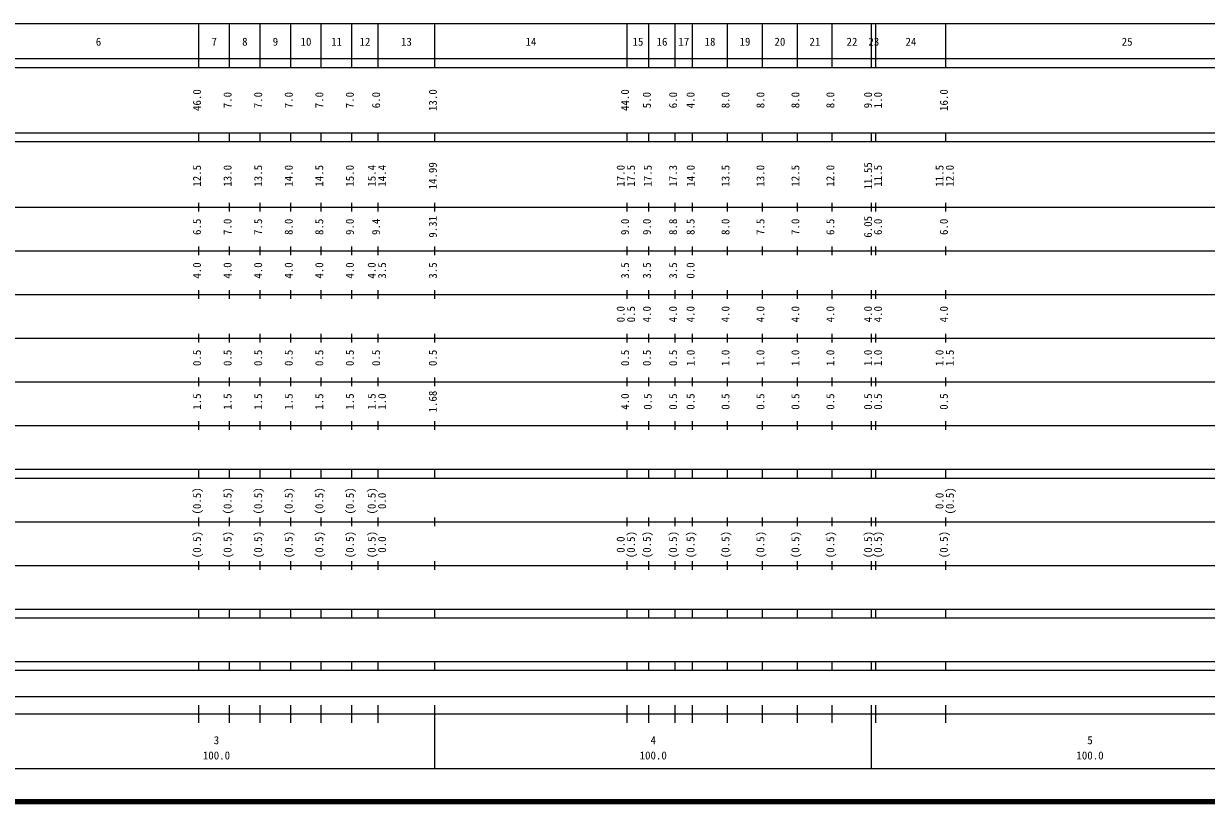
# Model space of a CAD drawing. Units: millimetres, scale not verified. Extents: x 40000 to 680000, y 20000 to 380000.
# Drawn here: x 270858 to 541633, y 20000 to 198000 of the extents above; entities that cross this region are included whole.
import ezdxf
from ezdxf.enums import TextEntityAlignment as Align

# ---------------------------------------------------------------- set-up
doc = ezdxf.new("R2010")
doc.units = ezdxf.units.MM
doc.header["$LTSCALE"] = 1000
doc.layers.add('M-TTL', color=2, linetype='Continuous', lineweight=140)
doc.layers.add('M-TTL-BAND', color=7, linetype='Continuous', lineweight=13)
doc.styles.add('ＭＳ ゴシック', font='')
doc.styles.get('ＭＳ ゴシック').set_extended_font_data('MS Gothic')

msp = doc.modelspace()

# ---------------------------------------------------------------- linework, layer by layer
at = {"layer": 'M-TTL'}
msp.add_line((40000, 20000), (680000, 20000), dxfattribs=at)
at = {"layer": 'M-TTL-BAND'}
for p, q in [((65000, 198000), (579000, 198000)), ((311000, 188000), (311000, 198000)), ((318000, 188000), (318000, 198000)), ((325000, 188000), (325000, 198000)), ((332000, 188000), (332000, 198000)), ((339000, 188000), (339000, 198000)), ((346000, 188000), (346000, 198000)), ((352000, 188000), (352000, 198000)), ((365000, 188000), (365000, 198000)), ((409000, 188000), (409000, 198000)), ((414000, 188000), (414000, 198000)), ((420000, 188000), (420000, 198000)), ((424000, 188000), (424000, 198000)), ((432000, 188000), (432000, 198000)), ((440000, 188000), (440000, 198000)), ((448000, 188000), (448000, 198000)), ((456000, 188000), (456000, 198000)), ((465000, 188000), (465000, 198000)), ((466000, 188000), (466000, 198000)), ((482000, 188000), (482000, 198000)), ((40000, 190000), (579000, 190000)), ((40000, 188000), (579000, 188000)), ((40000, 173000), (579000, 173000)), ((40000, 171000), (579000, 171000)), ((311000, 171000), (311000, 173000)), ((318000, 171000), (318000, 173000)), ((325000, 171000), (325000, 173000)), ((332000, 171000), (332000, 173000)), ((339000, 171000), (339000, 173000)), ((346000, 171000), (346000, 173000)), ((352000, 171000), (352000, 173000)), ((365000, 171000), (365000, 173000)), ((409000, 171000), (409000, 173000)), ((414000, 171000), (414000, 173000)), ((420000, 171000), (420000, 173000)), ((424000, 171000), (424000, 173000)), ((432000, 171000), (432000, 173000)), ((440000, 171000), (440000, 173000)), ((448000, 171000), (448000, 173000)), ((456000, 171000), (456000, 173000)), ((465000, 171000), (465000, 173000)), ((466000, 171000), (466000, 173000)), ((482000, 171000), (482000, 173000)), ((40000, 156000), (579000, 156000)), ((311000, 155000), (311000, 157000)), ((318000, 155000), (318000, 157000)), ((325000, 155000), (325000, 157000)), ((332000, 155000), (332000, 157000)), ((339000, 155000), (339000, 157000)), ((346000, 155000), (346000, 157000)), ((352000, 155000), (352000, 157000)), ((365000, 155000), (365000, 157000)), ((409000, 155000), (409000, 157000)), ((414000, 155000), (414000, 157000)), ((420000, 155000), (420000, 157000)), ((424000, 155000), (424000, 157000)), ((432000, 155000), (432000, 157000)), ((440000, 155000), (440000, 157000)), ((448000, 155000), (448000, 157000)), ((456000, 155000), (456000, 157000)), ((465000, 155000), (465000, 157000)), ((466000, 155000), (466000, 157000)), ((482000, 155000), (482000, 157000)), ((311000, 145000), (311000, 147000)), ((318000, 145000), (318000, 147000)), ((325000, 145000), (325000, 147000)), ((332000, 145000), (332000, 147000)), ((339000, 145000), (339000, 147000)), ((346000, 145000), (346000, 147000)), ((352000, 145000), (352000, 147000)), ((365000, 145000), (365000, 147000)), ((409000, 145000), (409000, 147000)), ((414000, 145000), (414000, 147000)), ((420000, 145000), (420000, 147000)), ((424000, 145000), (424000, 147000)), ((432000, 145000), (432000, 147000)), ((440000, 145000), (440000, 147000)), ((448000, 145000), (448000, 147000)), ((456000, 145000), (456000, 147000)), ((465000, 145000), (465000, 147000)), ((466000, 145000), (466000, 147000)), ((482000, 145000), (482000, 147000)), ((46000, 146000), (579000, 146000)), ((52000, 136000), (579000, 136000)), ((311000, 135000), (311000, 137000)), ((318000, 135000), (318000, 137000)), ((325000, 135000), (325000, 137000)), ((332000, 135000), (332000, 137000)), ((339000, 135000), (339000, 137000)), ((346000, 135000), (346000, 137000)), ((352000, 135000), (352000, 137000)), ((365000, 135000), (365000, 137000)), ((409000, 135000), (409000, 137000)), ((414000, 135000), (414000, 137000)), ((420000, 135000), (420000, 137000)), ((424000, 135000), (424000, 137000)), ((432000, 135000), (432000, 137000)), ((440000, 135000), (440000, 137000)), ((448000, 135000), (448000, 137000)), ((456000, 135000), (456000, 137000)), ((465000, 135000), (465000, 137000)), ((466000, 135000), (466000, 137000)), ((482000, 135000), (482000, 137000)), ((46000, 126000), (579000, 126000)), ((311000, 125000), (311000, 127000)), ((318000, 125000), (318000, 127000)), ((325000, 125000), (325000, 127000)), ((332000, 125000), (332000, 127000)), ((339000, 125000), (339000, 127000)), ((346000, 125000), (346000, 127000)), ((352000, 125000), (352000, 127000)), ((365000, 125000), (365000, 127000)), ((409000, 125000), (409000, 127000)), ((414000, 125000), (414000, 127000)), ((420000, 125000), (420000, 127000)), ((424000, 125000), (424000, 127000)), ((432000, 125000), (432000, 127000)), ((440000, 125000), (440000, 127000)), ((448000, 125000), (448000, 127000)), ((456000, 125000), (456000, 127000)), ((465000, 125000), (465000, 127000)), ((466000, 125000), (466000, 127000)), ((482000, 125000), (482000, 127000)), ((311000, 115000), (311000, 117000)), ((318000, 115000), (318000, 117000)), ((325000, 115000), (325000, 117000)), ((332000, 115000), (332000, 117000)), ((339000, 115000), (339000, 117000)), ((346000, 115000), (346000, 117000)), ((352000, 115000), (352000, 117000)), ((365000, 115000), (365000, 117000)), ((409000, 115000), (409000, 117000)), ((414000, 115000), (414000, 117000)), ((420000, 115000), (420000, 117000)), ((424000, 115000), (424000, 117000)), ((432000, 115000), (432000, 117000)), ((440000, 115000), (440000, 117000)), ((448000, 115000), (448000, 117000)), ((456000, 115000), (456000, 117000)), ((465000, 115000), (465000, 117000)), ((466000, 115000), (466000, 117000)), ((482000, 115000), (482000, 117000)), ((52000, 116000), (579000, 116000)), ((46000, 106000), (579000, 106000)), ((311000, 105000), (311000, 107000)), ((318000, 105000), (318000, 107000)), ((325000, 105000), (325000, 107000)), ((332000, 105000), (332000, 107000)), ((339000, 105000), (339000, 107000)), ((346000, 105000), (346000, 107000)), ((352000, 105000), (352000, 107000)), ((365000, 105000), (365000, 107000)), ((409000, 105000), (409000, 107000)), ((414000, 105000), (414000, 107000)), ((420000, 105000), (420000, 107000)), ((424000, 105000), (424000, 107000)), ((432000, 105000), (432000, 107000)), ((440000, 105000), (440000, 107000)), ((448000, 105000), (448000, 107000)), ((456000, 105000), (456000, 107000)), ((465000, 105000), (465000, 107000)), ((466000, 105000), (466000, 107000)), ((482000, 105000), (482000, 107000)), ((40000, 96000), (579000, 96000)), ((311000, 94000), (311000, 96000)), ((318000, 94000), (318000, 96000)), ((325000, 94000), (325000, 96000)), ((332000, 94000), (332000, 96000)), ((339000, 94000), (339000, 96000)), ((346000, 94000), (346000, 96000)), ((352000, 94000), (352000, 96000)), ((365000, 94000), (365000, 96000)), ((409000, 94000), (409000, 96000)), ((414000, 94000), (414000, 96000)), ((420000, 94000), (420000, 96000)), ((424000, 94000), (424000, 96000)), ((432000, 94000), (432000, 96000)), ((440000, 94000), (440000, 96000)), ((448000, 94000), (448000, 96000)), ((456000, 94000), (456000, 96000)), ((465000, 94000), (465000, 96000)), ((466000, 94000), (466000, 96000)), ((482000, 94000), (482000, 96000)), ((40000, 94000), (579000, 94000)), ((49000, 84000), (579000, 84000)), ((311000, 83000), (311000, 85000)), ((318000, 83000), (318000, 85000)), ((325000, 83000), (325000, 85000)), ((332000, 83000), (332000, 85000)), ((339000, 83000), (339000, 85000)), ((346000, 83000), (346000, 85000)), ((352000, 83000), (352000, 85000)), ((365000, 83000), (365000, 85000)), ((409000, 83000), (409000, 85000)), ((414000, 83000), (414000, 85000)), ((420000, 83000), (420000, 85000)), ((424000, 83000), (424000, 85000)), ((432000, 83000), (432000, 85000)), ((440000, 83000), (440000, 85000)), ((448000, 83000), (448000, 85000)), ((456000, 83000), (456000, 85000)), ((465000, 83000), (465000, 85000)), ((466000, 83000), (466000, 85000)), ((482000, 83000), (482000, 85000)), ((40000, 74000), (579000, 74000)), ((311000, 73000), (311000, 75000)), ((318000, 73000), (318000, 75000)), ((325000, 73000), (325000, 75000)), ((332000, 73000), (332000, 75000)), ((339000, 73000), (339000, 75000)), ((346000, 73000), (346000, 75000)), ((352000, 73000), (352000, 75000)), ((365000, 73000), (365000, 75000)), ((409000, 73000), (409000, 75000)), ((414000, 73000), (414000, 75000)), ((420000, 73000), (420000, 75000)), ((424000, 73000), (424000, 75000)), ((432000, 73000), (432000, 75000)), ((440000, 73000), (440000, 75000)), ((448000, 73000), (448000, 75000)), ((456000, 73000), (456000, 75000)), ((465000, 73000), (465000, 75000)), ((466000, 73000), (466000, 75000)), ((482000, 73000), (482000, 75000)), ((40000, 64000), (579000, 64000)), ((311000, 62000), (311000, 64000)), ((318000, 62000), (318000, 64000)), ((325000, 62000), (325000, 64000)), ((332000, 62000), (332000, 64000)), ((339000, 62000), (339000, 64000)), ((346000, 62000), (346000, 64000)), ((352000, 62000), (352000, 64000)), ((365000, 62000), (365000, 64000)), ((409000, 62000), (409000, 64000)), ((414000, 62000), (414000, 64000)), ((420000, 62000), (420000, 64000)), ((424000, 62000), (424000, 64000)), ((432000, 62000), (432000, 64000)), ((440000, 62000), (440000, 64000)), ((448000, 62000), (448000, 64000)), ((456000, 62000), (456000, 64000)), ((465000, 62000), (465000, 64000)), ((466000, 62000), (466000, 64000)), ((482000, 62000), (482000, 64000)), ((40000, 62000), (579000, 62000)), ((40000, 52000), (579000, 52000)), ((311000, 50000), (311000, 52000)), ((318000, 50000), (318000, 52000)), ((325000, 50000), (325000, 52000)), ((332000, 50000), (332000, 52000)), ((339000, 50000), (339000, 52000)), ((346000, 50000), (346000, 52000)), ((352000, 50000), (352000, 52000)), ((365000, 50000), (365000, 52000)), ((409000, 50000), (409000, 52000)), ((414000, 50000), (414000, 52000)), ((420000, 50000), (420000, 52000)), ((424000, 50000), (424000, 52000)), ((432000, 50000), (432000, 52000)), ((440000, 50000), (440000, 52000)), ((448000, 50000), (448000, 52000)), ((456000, 50000), (456000, 52000)), ((465000, 50000), (465000, 52000)), ((466000, 50000), (466000, 52000)), ((482000, 50000), (482000, 52000)), ((40000, 50000), (579000, 50000)), ((68000, 44000), (572000, 44000)), ((311000, 38000), (311000, 42000)), ((318000, 38000), (318000, 42000)), ((325000, 38000), (325000, 42000)), ((332000, 38000), (332000, 42000)), ((339000, 38000), (339000, 42000)), ((346000, 38000), (346000, 42000)), ((352000, 38000), (352000, 42000)), ((365000, 27500), (365000, 42000)), ((409000, 38000), (409000, 42000)), ((414000, 38000), (414000, 42000)), ((420000, 38000), (420000, 42000)), ((424000, 38000), (424000, 42000)), ((432000, 38000), (432000, 42000)), ((440000, 38000), (440000, 42000)), ((448000, 38000), (448000, 42000)), ((456000, 38000), (456000, 42000)), ((465000, 27500), (465000, 42000)), ((466000, 38000), (466000, 42000)), ((482000, 38000), (482000, 42000)), ((40000, 40000), (579000, 40000)), ((65000, 27500), (579000, 27500))]:
    msp.add_line(p, q, dxfattribs=at)

# ---------------------------------------------------------------- texts
at = {"layer": 'M-TTL-BAND', "style": 'ＭＳ ゴシック'}
for s, p in [('6', (288000, 192405)), ('7', (314500, 192405)), ('8', (321500, 192405)), ('9', (328500, 192405)), ('10', (335500, 192405)), ('11', (342500, 192405)), ('12', (349000, 192405)), ('13', (358500, 192405)), ('14', (387000, 192405)), ('15', (411500, 192405)), ('16', (417000, 192405)), ('17', (422000, 192405)), ('18', (428000, 192405)), ('19', (436000, 192405)), ('20', (444000, 192405)), ('21', (452000, 192405)), ('22', (460500, 192405)), ('23', (465500, 192405)), ('24', (474000, 192405)), ('25', (523500, 192405)), ('3', (315000, 32523)), ('4', (415000, 32523)), ('5', (515000, 32523)), ('100.0', (315000, 29033)), ('100.0', (415000, 29033)), ('100.0', (515000, 29033))]:
    msp.add_text(s, height=1833, dxfattribs=at).set_placement(p, align=Align.BOTTOM_CENTER)
for s, p in [('46.0', (312000, 180500)), ('7.0', (319000, 180500)), ('7.0', (326000, 180500)), ('7.0', (333000, 180500)), ('7.0', (340000, 180500)), ('7.0', (347000, 180500)), ('6.0', (353000, 180500)), ('13.0', (366000, 180500)), ('44.0', (410000, 180500)), ('5.0', (415000, 180500)), ('6.0', (421000, 180500)), ('4.0', (425000, 180500)), ('8.0', (433000, 180500)), ('8.0', (441000, 180500)), ('8.0', (449000, 180500)), ('8.0', (457000, 180500)), ('9.0', (465639, 180500)), ('1.0', (467914, 180500)), ('16.0', (483000, 180500)), ('12.5', (312000, 163174)), ('13.0', (319000, 163174)), ('13.5', (326000, 163174)), ('14.0', (333000, 163174)), ('14.5', (340000, 163174)), ('15.0', (347000, 163174)), ('15.4', (352000, 163174)), ('14.4', (354370, 163174)), ('14.99', (366000, 163174)), ('17.0', (409000, 163174)), ('17.5', (411370, 163174)), ('17.5', (415205, 163174)), ('17.3', (421000, 163174)), ('14.0', (425035, 163174)), ('13.5', (433000, 163174)), ('13.0', (441000, 163174)), ('12.5', (449000, 163174)), ('12.0', (457000, 163174)), ('11.55', (465639, 163174)), ('11.5', (467914, 163174)), ('11.5', (482000, 163174)), ('12.0', (484370, 163174)), ('6.5', (312000, 151500)), ('7.0', (319000, 151500)), ('7.5', (326000, 151500)), ('8.0', (333000, 151500)), ('8.5', (340000, 151500)), ('9.0', (347000, 151500)), ('9.4', (353000, 151500)), ('9.31', (366000, 151500)), ('9.0', (410000, 151500)), ('9.0', (415000, 151500)), ('8.8', (421000, 151500)), ('8.5', (425000, 151500)), ('8.0', (433000, 151500)), ('7.5', (441000, 151500)), ('7.0', (449000, 151500)), ('6.5', (457000, 151500)), ('6.05', (465639, 151500)), ('6.0', (467914, 151500)), ('6.0', (483000, 151500)), ('4.0', (312000, 141500)), ('4.0', (319000, 141500)), ('4.0', (326000, 141500)), ('4.0', (333000, 141500)), ('4.0', (340000, 141500)), ('4.0', (347000, 141500)), ('4.0', (352000, 141500)), ('3.5', (354370, 141500)), ('3.5', (366000, 141500)), ('3.5', (410000, 141500)), ('3.5', (415000, 141500)), ('3.5', (421000, 141500)), ('0.0', (425000, 141500)), ('0.0', (409000, 131500)), ('0.5', (411370, 131500)), ('4.0', (415000, 131500)), ('4.0', (421000, 131500)), ('4.0', (425000, 131500)), ('4.0', (433000, 131500)), ('4.0', (441000, 131500)), ('4.0', (449000, 131500)), ('4.0', (457000, 131500)), ('4.0', (465639, 131500)), ('4.0', (467914, 131500)), ('4.0', (483000, 131500)), ('0.5', (312000, 121500)), ('0.5', (319000, 121500)), ('0.5', (326000, 121500)), ('0.5', (333000, 121500)), ('0.5', (340000, 121500)), ('0.5', (347000, 121500)), ('0.5', (353000, 121500)), ('0.5', (366000, 121500)), ('0.5', (410000, 121500)), ('0.5', (415000, 121500)), ('0.5', (421000, 121500)), ('1.0', (425035, 121500)), ('1.0', (433000, 121500)), ('1.0', (441000, 121500)), ('1.0', (449000, 121500)), ('1.0', (457000, 121500)), ('1.0', (465639, 121500)), ('1.0', (467914, 121500)), ('1.0', (482000, 121500)), ('1.5', (484370, 121500)), ('1.68', (366000, 111500)), ('1.5', (312000, 111500)), ('1.5', (319000, 111500)), ('1.5', (326000, 111500)), ('1.5', (333000, 111500)), ('1.5', (340000, 111500)), ('1.5', (347000, 111500)), ('1.5', (352000, 111500)), ('1.0', (354370, 111500)), ('4.0', (410000, 111500)), ('0.5', (415205, 111500)), ('0.5', (421000, 111500)), ('0.5', (425000, 111500)), ('0.5', (433000, 111500)), ('0.5', (441000, 111500)), ('0.5', (449000, 111500)), ('0.5', (457000, 111500)), ('0.5', (465639, 111500)), ('0.5', (467914, 111500)), ('0.5', (483000, 111500)), ('(0.5)', (312000, 88764)), ('(0.5)', (319000, 88764)), ('(0.5)', (326000, 88764)), ('(0.5)', (333000, 88764)), ('(0.5)', (340000, 88764)), ('(0.5)', (347000, 88764)), ('(0.5)', (352000, 88764)), ('0.0', (354370, 88764)), ('0.0', (482000, 88764)), ('(0.5)', (484370, 88764)), ('(0.5)', (312000, 78764)), ('(0.5)', (319000, 78764)), ('(0.5)', (326000, 78764)), ('(0.5)', (333000, 78764)), ('(0.5)', (340000, 78764)), ('(0.5)', (347000, 78764)), ('(0.5)', (352000, 78764)), ('(0.5)', (411370, 78764)), ('(0.5)', (415000, 78764)), ('(0.5)', (421000, 78764)), ('(0.5)', (425000, 78764)), ('(0.5)', (433000, 78764)), ('(0.5)', (441000, 78764)), ('(0.5)', (449000, 78764)), ('(0.5)', (457000, 78764)), ('(0.5)', (465639, 78764)), ('(0.5)', (467914, 78764)), ('(0.5)', (483000, 78764)), ('0.0', (354370, 78764)), ('0.0', (409000, 78764))]:
    msp.add_text(s, height=1833, rotation=90, dxfattribs=at).set_placement(p, align=Align.BOTTOM_CENTER)

doc.saveas('drawing.dxf')
